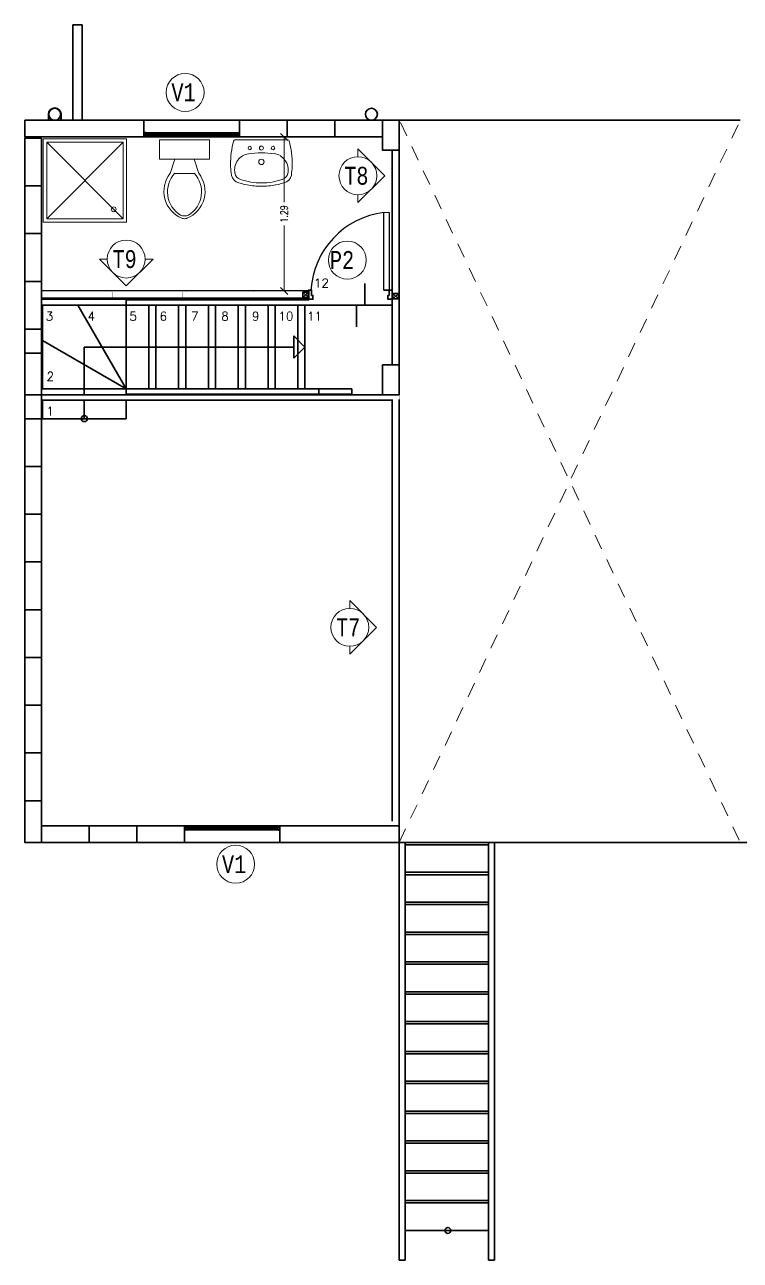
# Model space of a CAD drawing. Header units: metres. Extents: x -89 to 15, y -108 to -10.
# Drawn here: x -60.06 to -54.06, y -70.65 to -60.3 of the extents above; entities that cross this region are included whole.
import ezdxf

# ---------------------------------------------------------------- set-up
doc = ezdxf.new("R2010")
doc.units = ezdxf.units.M
doc.header["$LTSCALE"] = 5
doc.header["$MEASUREMENT"] = 0
doc.linetypes.add('HIDDEN', pattern=[0.375, 0.25, -0.125])
doc.layers.get('0').update_dxf_attribs({"color": 30})
for name, color, linetype, lineweight in [('A-ANNO-DIMS', 3, 'Continuous', 18), ('A-ANNO-SYMB', 3, 'Continuous', 18), ('A-ANNO-TEXT', 3, 'Continuous', 18), ('A-DOOR-FULL', 4, 'Continuous', 25), ('A-FLOR-LEVL', 7, 'Continuous', 35), ('A-FLOR-OVHD', 3, 'HIDDEN', 18), ('A-FLOR-PATT', 8, 'Continuous', 18), ('A-FURN', 8, 'Continuous', 18), ('A-GLAZ-FULL', 4, 'Continuous', 25), ('A-WALL-FULL', 7, 'Continuous', 35)]:
    doc.layers.add(name, color=color, linetype=linetype, lineweight=lineweight)
doc.styles.add('E-ROMANS', font='romans.shx', dxfattribs={"width": 0.8})
doc.dimstyles.new('E-0050_TICK_12', dxfattribs={"dimscale": 0.001, "dimtxt": 60, "dimasz": 60, "dimexe": 30, "dimexo": 20, "dimgap": 30, "dimtad": 0, "dimzin": 0, "dimdsep": 46, "dimtxsty": 'E-ROMANS', "dimblk": 'OBLIQUE', "dimcen": 30, "dimclrd": 256, "dimclre": 256, "dimclrt": 256, "dimadec": 0, "dimazin": 0, "dimtfac": 1, "dimtmove": 1, "dimatfit": 3, "dimldrblk": 'OPEN90', "dimfxl": 1, "dimtfill": 1, "dimtolj": 1, "dimtzin": 0, "dimlwd": -1, "dimarcsym": 0})

# ---------------------------------------------------------------- blocks, each defined once
blk = doc.blocks.new('_Oblique')
at = {"color": 0, "linetype": 'ByBlock', "lineweight": -2}
blk.add_line((-0.5, -0.5), (0.5, 0.5), dxfattribs=at)
blk = doc.blocks.new('*D21')
at = {"layer": 'A-ANNO-DIMS', "transparency": 16777216}
for p, q in [((-57.882, -61.241), (-57.882, -61.787)), ((-57.882, -62.531), (-57.882, -61.984))]:
    blk.add_line(p, q, dxfattribs=at)
at = {"layer": 'A-ANNO-DIMS', "lineweight": -2, "transparency": 16777216}
for p, q in [((-57.862, -61.241), (-57.852, -61.241)), ((-57.902, -62.531), (-57.912, -62.531))]:
    blk.add_line(p, q, dxfattribs=at)
at = {"layer": 'A-ANNO-DIMS', "transparency": 16777216, "xscale": 0.06, "yscale": 0.06, "zscale": 0.06}
for p, rotation in [((-57.882, -61.241), 90), ((-57.882, -62.531), 270)]:
    blk.add_blockref('_Oblique', p, dxfattribs=dict(at, rotation=rotation))
at = {"layer": 'A-ANNO-DIMS', "transparency": 16777216, "insert": (-57.882, -61.886), "char_height": 0.06, "attachment_point": 5, "rotation": 90, "style": 'E-ROMANS', "bg_fill": 3, "box_fill_scale": 1.25, "bg_fill_color": 256, "bg_fill_true_color": 13158600, "bg_fill_transparency": 0}
blk.add_mtext('\\A1;1.29', dxfattribs=at)
blk = doc.blocks.new('_Open90')
at = {"color": 0, "linetype": 'ByBlock', "lineweight": -2}
for p, q in [((0, 0), (-1, 0)), ((-0.5, 0.5), (0, 0)), ((0, 0), (-0.5, -0.5))]:
    blk.add_line(p, q, dxfattribs=at)

msp = doc.modelspace()

# ---------------------------------------------------------------- hatches: boundary and pattern name
at = {"layer": 'A-FLOR-PATT'}
for points in [[(-59.041, -61.207), (-59.041, -61.205), (-59.058, -61.205), (-59.058, -61.231), (-59.041, -61.231), (-59.041, -61.228), (-59.055, -61.228), (-59.055, -61.207)], [(-59.058, -61.205), (-59.058, -61.231), (-59.041, -61.231), (-59.041, -61.228), (-59.055, -61.228), (-59.055, -61.207), (-59.041, -61.207), (-59.041, -61.205)], [(-59.058, -61.205), (-59.058, -61.231), (-59.041, -61.231), (-59.041, -61.228), (-59.055, -61.228), (-59.055, -61.207), (-59.041, -61.207), (-59.041, -61.205)], [(-59.058, -61.205), (-59.058, -61.231), (-59.041, -61.231), (-59.041, -61.228), (-59.055, -61.228), (-59.055, -61.207), (-59.041, -61.207), (-59.041, -61.205)], [(-58.274, -61.207), (-58.274, -61.205), (-58.257, -61.205), (-58.257, -61.231), (-58.274, -61.231), (-58.274, -61.228), (-58.259, -61.228), (-58.259, -61.207)], [(-58.257, -61.205), (-58.257, -61.231), (-58.274, -61.231), (-58.274, -61.228), (-58.26, -61.228), (-58.26, -61.207), (-58.274, -61.207), (-58.274, -61.205)], [(-58.257, -61.205), (-58.257, -61.231), (-58.274, -61.231), (-58.274, -61.228), (-58.26, -61.228), (-58.26, -61.207), (-58.274, -61.207), (-58.274, -61.205)], [(-58.257, -61.205), (-58.257, -61.231), (-58.274, -61.231), (-58.274, -61.228), (-58.26, -61.228), (-58.26, -61.207), (-58.274, -61.207), (-58.274, -61.205)], [(-58.7, -67.045), (-58.7, -67.047), (-58.717, -67.047), (-58.717, -67.021), (-58.7, -67.021), (-58.7, -67.023), (-58.714, -67.023), (-58.714, -67.045)], [(-57.932, -67.045), (-57.932, -67.047), (-57.915, -67.047), (-57.915, -67.021), (-57.932, -67.021), (-57.932, -67.023), (-57.918, -67.023), (-57.918, -67.045)]]:
    msp.add_hatch(color=256, dxfattribs=at).paths.add_polyline_path(points)

# ---------------------------------------------------------------- linework, layer by layer
at = {"layer": 'A-ANNO-SYMB'}
for p, q in [((-57.263, -61.341), (-57.038, -61.566)), ((-57.263, -61.341), (-57.263, -61.407)), ((-57.263, -61.791), (-57.038, -61.566)), ((-57.263, -61.725), (-57.263, -61.791)), ((-59.431, -62.264), (-59.206, -62.489)), ((-59.365, -62.264), (-59.431, -62.264)), ((-58.981, -62.264), (-59.206, -62.489)), ((-58.981, -62.264), (-59.047, -62.264)), ((-57.331, -65.125), (-57.106, -65.349)), ((-57.331, -65.125), (-57.331, -65.191)), ((-57.331, -65.574), (-57.106, -65.349)), ((-57.331, -65.508), (-57.331, -65.574))]:
    msp.add_line(p, q, dxfattribs=at)
for centre in [(-58.712, -60.868), (-57.263, -61.566), (-59.206, -62.264), (-57.352, -62.273), (-57.331, -65.349), (-58.288, -67.333)]:
    msp.add_circle(centre, 0.159, dxfattribs=at)
at = {"layer": 'A-DOOR-FULL'}
for p, q in [((-57.046, -62.524), (-57.046, -61.874)), ((-57.001, -61.874), (-57.001, -62.524)), ((-57.001, -62.524), (-57.046, -62.524)), ((-57.046, -62.524), (-57.001, -62.524))]:
    msp.add_line(p, q, dxfattribs=at)
msp.add_arc((-56.962, -62.565), 0.696, 96.9328, 176.6102, dxfattribs=at)
at = {"layer": 'A-FLOR-LEVL'}
for p, q in [((-58.257, -61.101), (-59.057, -61.101)), ((-59.057, -61.241), (-58.257, -61.241)), ((-59.207, -62.651), (-59.207, -62.606)), ((-59.207, -62.651), (-59.207, -62.606)), ((-59.611, -62.651), (-59.907, -62.651)), ((-59.907, -62.947), (-59.907, -62.651)), ((-59.907, -62.947), (-59.907, -62.651)), ((-59.207, -62.651), (-59.611, -62.651)), ((-59.207, -63.351), (-59.611, -62.651)), ((-57.737, -62.651), (-59.207, -62.651)), ((-59.207, -63.396), (-59.207, -62.651)), ((-59.017, -63.351), (-59.017, -62.651)), ((-58.957, -63.351), (-58.957, -62.651)), ((-58.767, -63.351), (-58.767, -62.651)), ((-58.707, -63.351), (-58.707, -62.651)), ((-58.517, -63.351), (-58.517, -62.651)), ((-58.457, -63.351), (-58.457, -62.651)), ((-58.267, -63.351), (-58.267, -62.651)), ((-58.207, -63.351), (-58.207, -62.651)), ((-58.017, -63.351), (-58.017, -62.651)), ((-57.957, -63.351), (-57.957, -62.651)), ((-57.767, -63.351), (-57.767, -62.651)), ((-57.737, -62.651), (-57.691, -62.651)), ((-57.707, -63.351), (-57.707, -62.651)), ((-57.8, -63.094), (-57.8, -62.908)), ((-57.707, -63.001), (-57.8, -62.908)), ((-59.907, -63.351), (-59.907, -62.947)), ((-59.907, -63.351), (-59.907, -62.947)), ((-59.207, -63.351), (-59.907, -62.947)), ((-59.557, -63.001), (-57.8, -63.001)), ((-59.557, -63.001), (-59.557, -63.401)), ((-57.707, -63.001), (-57.8, -63.094)), ((-59.207, -63.351), (-59.907, -63.351)), ((-59.207, -63.351), (-57.314, -63.351)), ((-57.314, -63.396), (-59.207, -63.396)), ((-57.591, -63.396), (-57.591, -63.351)), ((-57.314, -63.351), (-57.314, -63.396)), ((-59.907, -63.446), (-59.907, -63.601)), ((-59.557, -63.446), (-59.557, -63.601)), ((-59.207, -63.446), (-59.207, -63.601)), ((-59.207, -63.601), (-59.907, -63.601)), ((-58.717, -67.011), (-57.917, -67.011)), ((-57.917, -67.151), (-58.717, -67.151)), ((-56.107, -67.151), (-56.917, -67.151)), ((-56.917, -70.651), (-56.917, -67.151)), ((-56.057, -67.151), (-56.907, -67.151)), ((-56.057, -67.151), (-56.907, -67.151)), ((-56.107, -67.151), (-56.907, -67.151)), ((-56.867, -70.651), (-56.867, -67.151)), ((-56.867, -67.171), (-56.167, -67.171)), ((-56.167, -70.651), (-56.167, -67.151)), ((-56.117, -70.651), (-56.117, -67.151)), ((-56.167, -67.401), (-56.867, -67.401)), ((-56.167, -67.421), (-56.867, -67.421)), ((-56.167, -67.651), (-56.867, -67.651)), ((-56.167, -67.671), (-56.867, -67.671)), ((-56.167, -67.901), (-56.867, -67.901)), ((-56.167, -67.921), (-56.867, -67.921)), ((-56.167, -68.151), (-56.867, -68.151)), ((-56.167, -68.171), (-56.867, -68.171)), ((-56.167, -68.401), (-56.867, -68.401)), ((-56.167, -68.421), (-56.867, -68.421)), ((-56.167, -68.651), (-56.867, -68.651)), ((-56.167, -68.671), (-56.867, -68.671)), ((-56.167, -68.901), (-56.867, -68.901)), ((-56.167, -68.921), (-56.867, -68.921)), ((-56.167, -69.151), (-56.867, -69.151)), ((-56.167, -69.171), (-56.867, -69.171)), ((-56.167, -69.401), (-56.867, -69.401)), ((-56.167, -69.421), (-56.867, -69.421)), ((-56.167, -69.651), (-56.867, -69.651)), ((-56.167, -69.671), (-56.867, -69.671)), ((-56.167, -69.901), (-56.867, -69.901)), ((-56.167, -69.921), (-56.867, -69.921)), ((-56.167, -69.921), (-56.867, -69.921)), ((-56.167, -70.151), (-56.867, -70.151)), ((-56.167, -70.171), (-56.867, -70.171)), ((-56.167, -70.401), (-56.867, -70.401)), ((-56.867, -70.651), (-56.917, -70.651)), ((-56.117, -70.651), (-56.167, -70.651))]:
    msp.add_line(p, q, dxfattribs=at)
for centre in [(-59.557, -63.601), (-56.509, -70.401)]:
    msp.add_circle(centre, 0.025, dxfattribs=at)
at = {"layer": 'A-FLOR-OVHD', "ltscale": 0.1}
for p, q in [((-56.917, -67.151), (-54.057, -61.101)), ((-56.907, -61.119), (-54.057, -67.151))]:
    msp.add_line(p, q, dxfattribs=at)
at = {"layer": 'A-FURN'}
for p, q in [((-59.232, -61.286), (-59.872, -61.926)), ((-59.232, -61.926), (-59.872, -61.286)), ((-58.797, -61.426), (-58.837, -61.546)), ((-58.637, -61.426), (-58.597, -61.546)), ((-58.637, -61.546), (-58.797, -61.546)), ((-57.053, -61.874), (-57.008, -61.874)), ((-57.046, -61.874), (-57.001, -61.874))]:
    msp.add_line(p, q, dxfattribs=at)
for points in [[(-59.202, -61.256), (-59.902, -61.256), (-59.902, -61.956), (-59.202, -61.956)], [(-58.507, -61.426), (-58.507, -61.266), (-58.927, -61.266), (-58.927, -61.426)], [(-59.232, -61.286), (-59.872, -61.286), (-59.872, -61.926), (-59.232, -61.926)]]:
    msp.add_lwpolyline(points, close=True, dxfattribs=at)
for centre, radius in [((-58.17, -61.334), 0.0146), ((-58.072, -61.334), 0.017), ((-58.072, -61.45), 0.0224), ((-59.311, -61.847), 0.02)]:
    msp.add_circle(centre, radius, dxfattribs=at)
for centre, radius, start, end in [((-58.296, -61.275), 0.00927, 86.848, 167.0369), ((-57.591, -61.471), 0.74, 164.5103, 180.4252), ((-58.068, -62.19), 0.816, 90.2876, 97.9576), ((-57.455, -61.429), 0.878, 183.0612, 187.2669), ((-58.158, -61.517), 0.139, 143.6903, 192.3187), ((-58.161, -61.515), 0.135, 121.4665, 143.8019), ((-58.154, -61.538), 0.158, 100.0043, 119.2699), ((-58.647, -61.697), 0.243, 141.4691, 247.9714), ((-58.633, -61.702), 0.227, 136.3677, 238.9468), ((-58.788, -61.697), 0.243, 292.0284, 38.5307), ((-58.801, -61.702), 0.227, 301.053, 43.6321), ((-58.245, -61.544), 0.0812, 177.3697, 242.4773), ((-58.234, -61.539), 0.0597, 187.2234, 256.6972), ((-58.11, -61.205), 0.446, 247.2254, 259.3601), ((-58.076, -61.098), 0.528, 250.9575, 270.3518), ((-58.082, -61.118), 0.536, 258.1274, 270.9856), ((-58.717, -61.823), 0.08, 245.7318, 294.2682), ((-58.717, -61.846), 0.08, 254.8605, 285.1395)]:
    msp.add_arc(centre, radius, start, end, dxfattribs=at)
at = {"layer": 'A-GLAZ-FULL'}
for p, q in [((-59.058, -61.205), (-58.257, -61.205)), ((-59.041, -61.205), (-59.058, -61.205)), ((-59.058, -61.231), (-58.266, -61.231)), ((-59.055, -61.228), (-59.055, -61.207)), ((-59.041, -61.228), (-59.055, -61.228)), ((-59.051, -61.224), (-59.051, -61.211)), ((-59.051, -61.211), (-59.022, -61.211)), ((-59.051, -61.224), (-59.022, -61.224)), ((-59.041, -61.207), (-59.041, -61.205)), ((-59.041, -61.231), (-59.041, -61.228)), ((-59.032, -61.215), (-58.283, -61.215)), ((-59.032, -61.22), (-59.032, -61.215)), ((-59.032, -61.22), (-58.283, -61.22)), ((-59.022, -61.215), (-59.022, -61.211)), ((-59.022, -61.224), (-59.022, -61.22)), ((-58.264, -61.211), (-58.293, -61.211)), ((-58.293, -61.215), (-58.293, -61.211)), ((-58.293, -61.224), (-58.293, -61.22)), ((-58.264, -61.224), (-58.293, -61.224)), ((-58.283, -61.215), (-58.283, -61.22)), ((-58.266, -61.207), (-58.266, -61.205)), ((-58.266, -61.231), (-58.266, -61.228)), ((-58.266, -61.228), (-58.259, -61.228)), ((-58.264, -61.224), (-58.264, -61.211)), ((-58.259, -61.207), (-58.259, -61.228)), ((-58.257, -61.205), (-58.257, -61.231)), ((-57.915, -67.021), (-58.717, -67.021)), ((-58.717, -67.047), (-58.717, -67.021)), ((-57.915, -67.047), (-58.717, -67.047)), ((-58.714, -67.045), (-58.714, -67.023)), ((-58.708, -67.023), (-58.714, -67.023)), ((-58.71, -67.027), (-58.681, -67.027)), ((-58.71, -67.027), (-58.71, -67.041)), ((-58.71, -67.041), (-58.681, -67.041)), ((-58.708, -67.021), (-58.708, -67.023)), ((-58.708, -67.045), (-58.708, -67.047)), ((-57.941, -67.032), (-58.691, -67.032)), ((-58.691, -67.037), (-58.691, -67.032)), ((-57.941, -67.037), (-58.691, -67.037)), ((-58.681, -67.027), (-58.681, -67.032)), ((-58.681, -67.037), (-58.681, -67.041)), ((-57.922, -67.027), (-57.951, -67.027)), ((-57.951, -67.027), (-57.951, -67.032)), ((-57.951, -67.037), (-57.951, -67.041)), ((-57.922, -67.041), (-57.951, -67.041)), ((-57.941, -67.032), (-57.941, -67.037)), ((-57.932, -67.021), (-57.932, -67.023)), ((-57.932, -67.023), (-57.918, -67.023)), ((-57.932, -67.045), (-57.932, -67.047)), ((-57.932, -67.047), (-57.915, -67.047)), ((-57.922, -67.027), (-57.922, -67.041)), ((-57.918, -67.023), (-57.918, -67.045))]:
    msp.add_line(p, q, dxfattribs=at)
at = {"layer": 'A-WALL-FULL'}
for p, q in [((-59.654, -61.101), (-59.654, -60.301)), ((-59.654, -60.301), (-59.574, -60.301)), ((-59.574, -60.301), (-59.574, -61.101)), ((-59.858, -61.051), (-59.858, -61.101)), ((-59.858, -61.051), (-59.858, -61.101)), ((-59.855, -61.051), (-59.855, -61.101)), ((-59.855, -61.101), (-59.855, -61.051)), ((-59.855, -61.051), (-59.855, -61.101)), ((-59.755, -61.051), (-59.755, -61.101)), ((-59.755, -61.051), (-59.755, -61.101)), ((-59.755, -61.051), (-59.755, -61.101)), ((-59.752, -61.051), (-59.752, -61.101)), ((-59.752, -61.051), (-59.752, -61.101)), ((-57.857, -61.101), (-58.257, -61.101)), ((-58.257, -61.101), (-58.257, -61.241)), ((-57.457, -61.101), (-57.857, -61.101)), ((-57.057, -61.101), (-57.457, -61.101)), ((-57.457, -61.101), (-57.457, -61.241)), ((-57.457, -61.241), (-57.457, -61.101)), ((-57.057, -61.241), (-57.057, -61.101)), ((-54.057, -61.101), (-56.917, -61.101)), ((-60.057, -61.251), (-59.917, -61.251)), ((-60.057, -61.651), (-60.057, -61.251)), ((-60.057, -61.251), (-59.917, -61.251)), ((-60.057, -61.651), (-60.057, -61.251)), ((-59.917, -61.251), (-59.917, -61.651)), ((-59.917, -61.251), (-59.917, -61.651)), ((-57.457, -61.241), (-57.057, -61.241)), ((-56.976, -63.151), (-56.976, -61.351)), ((-56.917, -63.151), (-56.917, -61.351)), ((-56.917, -63.151), (-56.917, -61.351)), ((-59.917, -61.651), (-60.057, -61.651)), ((-60.057, -61.651), (-59.917, -61.651)), ((-60.057, -62.051), (-60.057, -61.651)), ((-59.917, -61.651), (-60.057, -61.651)), ((-60.057, -61.651), (-59.917, -61.651)), ((-60.057, -62.051), (-60.057, -61.651)), ((-59.917, -61.651), (-59.917, -62.051)), ((-59.917, -61.651), (-59.917, -62.051)), ((-59.917, -62.051), (-60.057, -62.051)), ((-60.057, -62.051), (-59.917, -62.051)), ((-60.057, -62.451), (-60.057, -62.051)), ((-59.917, -62.051), (-60.057, -62.051)), ((-60.057, -62.051), (-59.917, -62.051)), ((-60.057, -62.451), (-60.057, -62.051)), ((-59.917, -62.051), (-59.917, -62.451)), ((-59.917, -62.051), (-59.917, -62.451)), ((-59.917, -62.451), (-60.057, -62.451)), ((-60.057, -62.451), (-59.917, -62.451)), ((-60.057, -62.851), (-60.057, -62.451)), ((-59.917, -62.451), (-60.057, -62.451)), ((-60.057, -62.451), (-59.917, -62.451)), ((-60.057, -62.851), (-60.057, -62.451)), ((-59.917, -62.451), (-59.917, -62.851)), ((-59.917, -62.451), (-59.917, -62.851)), ((-57.206, -62.469), (-57.206, -62.651)), ((-57.724, -62.54), (-57.679, -62.584)), ((-57.724, -62.585), (-57.679, -62.54)), ((-56.969, -62.552), (-56.924, -62.596)), ((-56.969, -62.597), (-56.924, -62.552)), ((-57.691, -62.651), (-56.976, -62.651)), ((-57.276, -62.833), (-57.276, -62.651)), ((-59.917, -62.851), (-60.057, -62.851)), ((-60.057, -62.851), (-59.917, -62.851)), ((-60.057, -63.051), (-60.057, -62.851)), ((-59.917, -62.851), (-60.057, -62.851)), ((-59.917, -62.851), (-59.917, -63.051)), ((-59.917, -63.051), (-60.057, -63.051)), ((-60.057, -63.401), (-59.917, -63.401)), ((-60.057, -63.601), (-60.057, -63.401)), ((-59.917, -63.401), (-59.917, -63.601)), ((-57.057, -63.401), (-59.917, -63.401)), ((-56.975, -63.439), (-56.975, -66.972)), ((-56.917, -67.011), (-56.917, -63.439)), ((-56.976, -63.446), (-59.917, -63.446)), ((-59.917, -63.601), (-60.057, -63.601)), ((-60.057, -63.601), (-59.917, -63.601)), ((-60.057, -64.001), (-60.057, -63.601)), ((-59.917, -63.601), (-59.917, -64.001)), ((-60.057, -64.001), (-59.917, -64.001)), ((-60.057, -64.401), (-60.057, -64.001)), ((-59.917, -64.001), (-60.057, -64.001)), ((-59.917, -64.001), (-59.917, -64.401)), ((-60.057, -64.401), (-59.917, -64.401)), ((-60.057, -64.801), (-60.057, -64.401)), ((-59.917, -64.401), (-60.057, -64.401)), ((-59.917, -64.401), (-59.917, -64.801)), ((-60.057, -64.801), (-59.917, -64.801)), ((-60.057, -65.201), (-60.057, -64.801)), ((-59.917, -64.801), (-60.057, -64.801)), ((-59.917, -64.801), (-59.917, -65.201)), ((-59.917, -65.201), (-60.057, -65.201)), ((-60.057, -65.201), (-59.917, -65.201)), ((-60.057, -65.601), (-60.057, -65.201)), ((-59.917, -65.201), (-59.917, -65.601)), ((-60.057, -65.601), (-59.917, -65.601)), ((-60.057, -66.001), (-60.057, -65.601)), ((-59.917, -65.601), (-60.057, -65.601)), ((-59.917, -65.601), (-59.917, -66.001)), ((-60.057, -66.001), (-59.917, -66.001)), ((-60.057, -66.401), (-60.057, -66.001)), ((-59.917, -66.001), (-60.057, -66.001)), ((-59.917, -66.001), (-59.917, -66.401)), ((-60.057, -66.401), (-59.917, -66.401)), ((-60.057, -66.801), (-60.057, -66.401)), ((-59.917, -66.401), (-60.057, -66.401)), ((-59.917, -66.401), (-59.917, -66.801)), ((-59.917, -66.801), (-60.057, -66.801)), ((-59.517, -67.011), (-59.917, -67.011)), ((-59.917, -67.011), (-59.917, -67.151)), ((-59.517, -67.151), (-59.517, -67.011)), ((-59.117, -67.011), (-59.517, -67.011)), ((-59.517, -67.011), (-59.517, -67.151)), ((-58.717, -67.011), (-59.117, -67.011)), ((-59.117, -67.011), (-59.117, -67.151)), ((-59.117, -67.151), (-59.117, -67.011)), ((-58.717, -67.151), (-58.717, -67.011)), ((-59.917, -67.151), (-59.517, -67.151)), ((-59.517, -67.151), (-59.117, -67.151)), ((-59.117, -67.151), (-58.717, -67.151)), ((-56.907, -67.151), (-53.907, -67.151))]:
    msp.add_line(p, q, dxfattribs=at)
for points in [[(-60.057, -61.101), (-59.057, -61.101), (-59.057, -61.241), (-60.057, -61.241)], [(-57.057, -61.101), (-56.917, -61.101), (-56.917, -61.351), (-57.057, -61.351)], [(-57.679, -62.54), (-57.724, -62.54), (-57.724, -62.585), (-57.679, -62.585)], [(-56.924, -62.552), (-56.969, -62.552), (-56.969, -62.597), (-56.924, -62.597)], [(-60.057, -63.051), (-59.917, -63.051), (-59.917, -63.401), (-60.057, -63.401)], [(-57.057, -63.151), (-56.917, -63.151), (-56.917, -63.401), (-57.057, -63.401)], [(-57.057, -63.151), (-56.917, -63.151), (-56.917, -63.401), (-57.057, -63.401)], [(-60.057, -66.801), (-59.917, -66.801), (-59.917, -67.151), (-60.057, -67.151)], [(-57.917, -67.011), (-56.917, -67.011), (-56.917, -67.151), (-57.917, -67.151)]]:
    msp.add_lwpolyline(points, close=True, dxfattribs=at)
at = {"layer": 'A-WALL-FULL', "const_width": 0.001}
for points in [[(-56.923, -61.389), (-56.917, -61.389), (-56.917, -61.351), (-56.923, -61.351), (-56.925, -61.353), (-56.956, -61.353), (-56.967, -61.353), (-56.969, -61.351), (-56.975, -61.351), (-56.975, -61.389), (-56.969, -61.389)], [(-59.878, -62.585), (-59.878, -62.591), (-59.916, -62.591), (-59.916, -62.585), (-59.914, -62.584), (-59.914, -62.55), (-59.914, -62.539), (-59.916, -62.537), (-59.916, -62.531), (-59.878, -62.531), (-59.878, -62.537)], [(-59.288, -62.585), (-59.288, -62.591), (-59.326, -62.591), (-59.326, -62.585), (-59.324, -62.584), (-59.324, -62.55), (-59.324, -62.539), (-59.326, -62.537), (-59.326, -62.531), (-59.288, -62.531), (-59.288, -62.537)], [(-58.698, -62.585), (-58.698, -62.591), (-58.736, -62.591), (-58.736, -62.585), (-58.734, -62.584), (-58.734, -62.55), (-58.734, -62.539), (-58.736, -62.537), (-58.736, -62.531), (-58.698, -62.531), (-58.698, -62.537)], [(-58.098, -62.585), (-58.098, -62.591), (-58.136, -62.591), (-58.136, -62.585), (-58.134, -62.584), (-58.134, -62.55), (-58.134, -62.539), (-58.136, -62.537), (-58.136, -62.531), (-58.098, -62.531), (-58.098, -62.537)], [(-57.715, -62.586), (-57.715, -62.592), (-57.677, -62.592), (-57.677, -62.586), (-57.679, -62.584), (-57.679, -62.551), (-57.679, -62.54), (-57.677, -62.538), (-57.677, -62.532), (-57.715, -62.532), (-57.715, -62.538)], [(-56.923, -62.562), (-56.917, -62.562), (-56.917, -62.6), (-56.923, -62.6), (-56.925, -62.598), (-56.956, -62.598), (-56.967, -62.598), (-56.969, -62.6), (-56.975, -62.6), (-56.975, -62.562), (-56.969, -62.562)], [(-56.923, -62.562), (-56.917, -62.562), (-56.917, -62.6), (-56.923, -62.6), (-56.925, -62.598), (-56.956, -62.598), (-56.967, -62.598), (-56.969, -62.6), (-56.975, -62.6), (-56.975, -62.562), (-56.969, -62.562)], [(-56.923, -62.562), (-56.917, -62.562), (-56.917, -62.6), (-56.923, -62.6), (-56.925, -62.598), (-56.956, -62.598), (-56.967, -62.598), (-56.969, -62.6), (-56.975, -62.6), (-56.975, -62.562), (-56.969, -62.562)], [(-56.923, -62.562), (-56.917, -62.562), (-56.917, -62.6), (-56.923, -62.6), (-56.925, -62.598), (-56.956, -62.598), (-56.967, -62.598), (-56.969, -62.6), (-56.975, -62.6), (-56.975, -62.562), (-56.969, -62.562)], [(-56.923, -63.112), (-56.917, -63.112), (-56.917, -63.15), (-56.923, -63.15), (-56.925, -63.148), (-56.956, -63.148), (-56.968, -63.148), (-56.969, -63.15), (-56.975, -63.15), (-56.975, -63.112), (-56.969, -63.112)], [(-56.923, -63.439), (-56.917, -63.439), (-56.917, -63.401), (-56.923, -63.401), (-56.925, -63.403), (-56.956, -63.403), (-56.968, -63.403), (-56.969, -63.401), (-56.975, -63.401), (-56.975, -63.439), (-56.969, -63.439)], [(-56.923, -65.075), (-56.917, -65.075), (-56.917, -65.037), (-56.923, -65.037), (-56.925, -65.039), (-56.956, -65.039), (-56.967, -65.039), (-56.969, -65.037), (-56.975, -65.037), (-56.975, -65.075), (-56.969, -65.075)], [(-56.923, -66.972), (-56.917, -66.972), (-56.917, -67.01), (-56.923, -67.01), (-56.925, -67.008), (-56.956, -67.008), (-56.968, -67.008), (-56.969, -67.01), (-56.975, -67.01), (-56.975, -66.972), (-56.969, -66.972)], [(-56.923, -66.972), (-56.917, -66.972), (-56.917, -67.01), (-56.923, -67.01), (-56.925, -67.008), (-56.956, -67.008), (-56.968, -67.008), (-56.969, -67.01), (-56.975, -67.01), (-56.975, -66.972), (-56.969, -66.972)]]:
    msp.add_lwpolyline(points, dxfattribs=at)
at = {"layer": 'A-WALL-FULL'}
for points in [[(-57.676, -62.569), (-57.676, -62.569), (-57.676, -62.524), (-57.651, -62.524), (-57.651, -62.569)], [(-57.651, -62.569), (-57.641, -62.569), (-57.641, -62.601), (-57.676, -62.601), (-57.676, -62.569)], [(-57.001, -62.569), (-57.011, -62.569), (-57.011, -62.601), (-56.976, -62.601), (-56.976, -62.569)], [(-56.976, -62.569), (-56.976, -62.569), (-56.976, -62.524), (-57.001, -62.524), (-57.001, -62.569)], [(-59.917, -67.151), (-60.057, -67.151)], [(-59.917, -67.151), (-60.057, -67.151)], [(-59.917, -67.151), (-60.057, -67.151)], [(-59.917, -67.151), (-60.057, -67.151)], [(-59.917, -67.151), (-60.057, -67.151)], [(-59.917, -67.151), (-60.057, -67.151)], [(-59.917, -67.151), (-60.057, -67.151)], [(-59.917, -67.151), (-60.057, -67.151)], [(-59.917, -67.151), (-60.057, -67.151)], [(-59.917, -67.151), (-60.057, -67.151)], [(-59.917, -67.151), (-60.057, -67.151)], [(-59.917, -67.151), (-60.057, -67.151)], [(-59.917, -67.151), (-60.057, -67.151)], [(-59.917, -67.151), (-60.057, -67.151)], [(-59.917, -67.151), (-60.057, -67.151)], [(-59.917, -67.151), (-60.057, -67.151)]]:
    msp.add_lwpolyline(points, dxfattribs=at)
for centre in [(-59.805, -61.051), (-59.805, -61.051), (-57.15, -61.051)]:
    msp.add_circle(centre, 0.05, dxfattribs=at)
for radius in [0.053, 0.053, 0.05]:
    msp.add_arc((-59.805, -61.051), radius, 0, 180, dxfattribs=at)

# ---------------------------------------------------------------- texts
at = {"layer": 'A-ANNO-TEXT', "style": 'E-ROMANS'}
msp.add_text('12', height=0.0735, dxfattribs=at).set_placement((-57.632, -62.502))
at = {"layer": 'A-ANNO-TEXT', "ltscale": 0.7, "style": 'E-ROMANS'}
for s, p in [('3', (-59.881, -62.78)), ('4', (-59.53, -62.78)), ('5', (-59.179, -62.78)), ('6', (-58.926, -62.78)), ('7', (-58.663, -62.78)), ('8', (-58.409, -62.78)), ('9', (-58.152, -62.78)), ('10', (-57.93, -62.78)), ('11', (-57.69, -62.78)), ('2', (-59.874, -63.283)), ('1', (-59.874, -63.574))]:
    msp.add_text(s, height=0.0735, dxfattribs=at).set_placement(p)
at = {"layer": 'A-ANNO-TEXT', "char_height": 0.15, "attachment_point": 1, "style": 'E-ROMANS'}
for s, insert, width in [('{\\fMonospac821 BT|b0|i0|c0|p49;V1}', (-58.827, -60.792), 0.2609), ('{\\fMonospac821 BT|b0|i0|c0|p49;T8}', (-57.378, -61.491), 0.26085), ('{\\fMonospac821 BT|b0|i0|c0|p49;T9}', (-59.321, -62.189), 0.26085), ('{\\fMonospac821 BT|b0|i0|c0|p49;P2}', (-57.498, -62.197), 0.26085), ('{\\fMonospac821 BT|b0|i0|c0|p49;T7}', (-57.446, -65.274), 0.26085), ('{\\fMonospac821 BT|b0|i0|c0|p49;V1}', (-58.403, -67.258), 0.26085)]:
    msp.add_mtext(s, dxfattribs=dict(at, insert=insert, width=width))

# ---------------------------------------------------------------- dimensions: what is measured, and where the dimension line sits
at = {"layer": 'A-ANNO-DIMS'}
dim = msp.add_linear_dim(base=(-57.882, -62.531), p1=(-57.882, -61.241), p2=(-57.882, -62.531), angle=90, dimstyle='E-0050_TICK_12', dxfattribs=at)
dim.commit()
dim.dimension.update_dxf_attribs({"geometry": '*D21', "text_midpoint": (-57.882, -61.886)})

# ---------------------------------------------------------------- next in the draw order: linework, layer by layer
at = {"layer": 'A-DOOR-FULL'}
msp.add_lwpolyline([(-57.676, -62.531), (-59.917, -62.531)], dxfattribs=at)
at = {"layer": 'A-FLOR-LEVL'}
msp.add_line((-57.676, -62.606), (-59.207, -62.606), dxfattribs=at)
for points in [[(-57.696, -62.592), (-59.917, -62.592)], [(-57.676, -62.601), (-59.917, -62.601)]]:
    msp.add_lwpolyline(points, dxfattribs=at)
at = {"layer": 'A-FURN'}
msp.add_line((-58.295, -61.266), (-57.85, -61.266), dxfattribs=at)
msp.add_circle((-57.975, -61.334), 0.0146, dxfattribs=at)
for centre, radius, start, end in [((-57.849, -61.275), 0.00927, 12.9631, 93.152), ((-58.076, -62.19), 0.816, 82.0424, 89.7124), ((-58.553, -61.471), 0.74, 359.5748, 15.4897), ((-58.004, -61.591), 0.214, 65.0007, 79.1107), ((-57.984, -61.515), 0.135, 36.1981, 58.5335), ((-57.987, -61.517), 0.139, 347.6813, 36.3097), ((-58.69, -61.429), 0.878, 352.7331, 356.9388), ((-57.911, -61.539), 0.0597, 283.3028, 352.7766), ((-57.9, -61.544), 0.0812, 297.5227, 2.6303), ((-58.069, -61.098), 0.528, 269.6482, 289.0425), ((-58.063, -61.118), 0.536, 269.0144, 281.8726), ((-58.035, -61.205), 0.446, 280.6399, 292.7746)]:
    msp.add_arc(centre, radius, start, end, dxfattribs=at)
at = {"layer": 'A-WALL-FULL'}
for p, q in [((-57.857, -61.101), (-57.857, -61.241)), ((-57.857, -61.241), (-57.857, -61.101)), ((-58.257, -61.241), (-57.857, -61.241)), ((-57.857, -61.241), (-57.457, -61.241))]:
    msp.add_line(p, q, dxfattribs=at)

doc.saveas('drawing.dxf')
